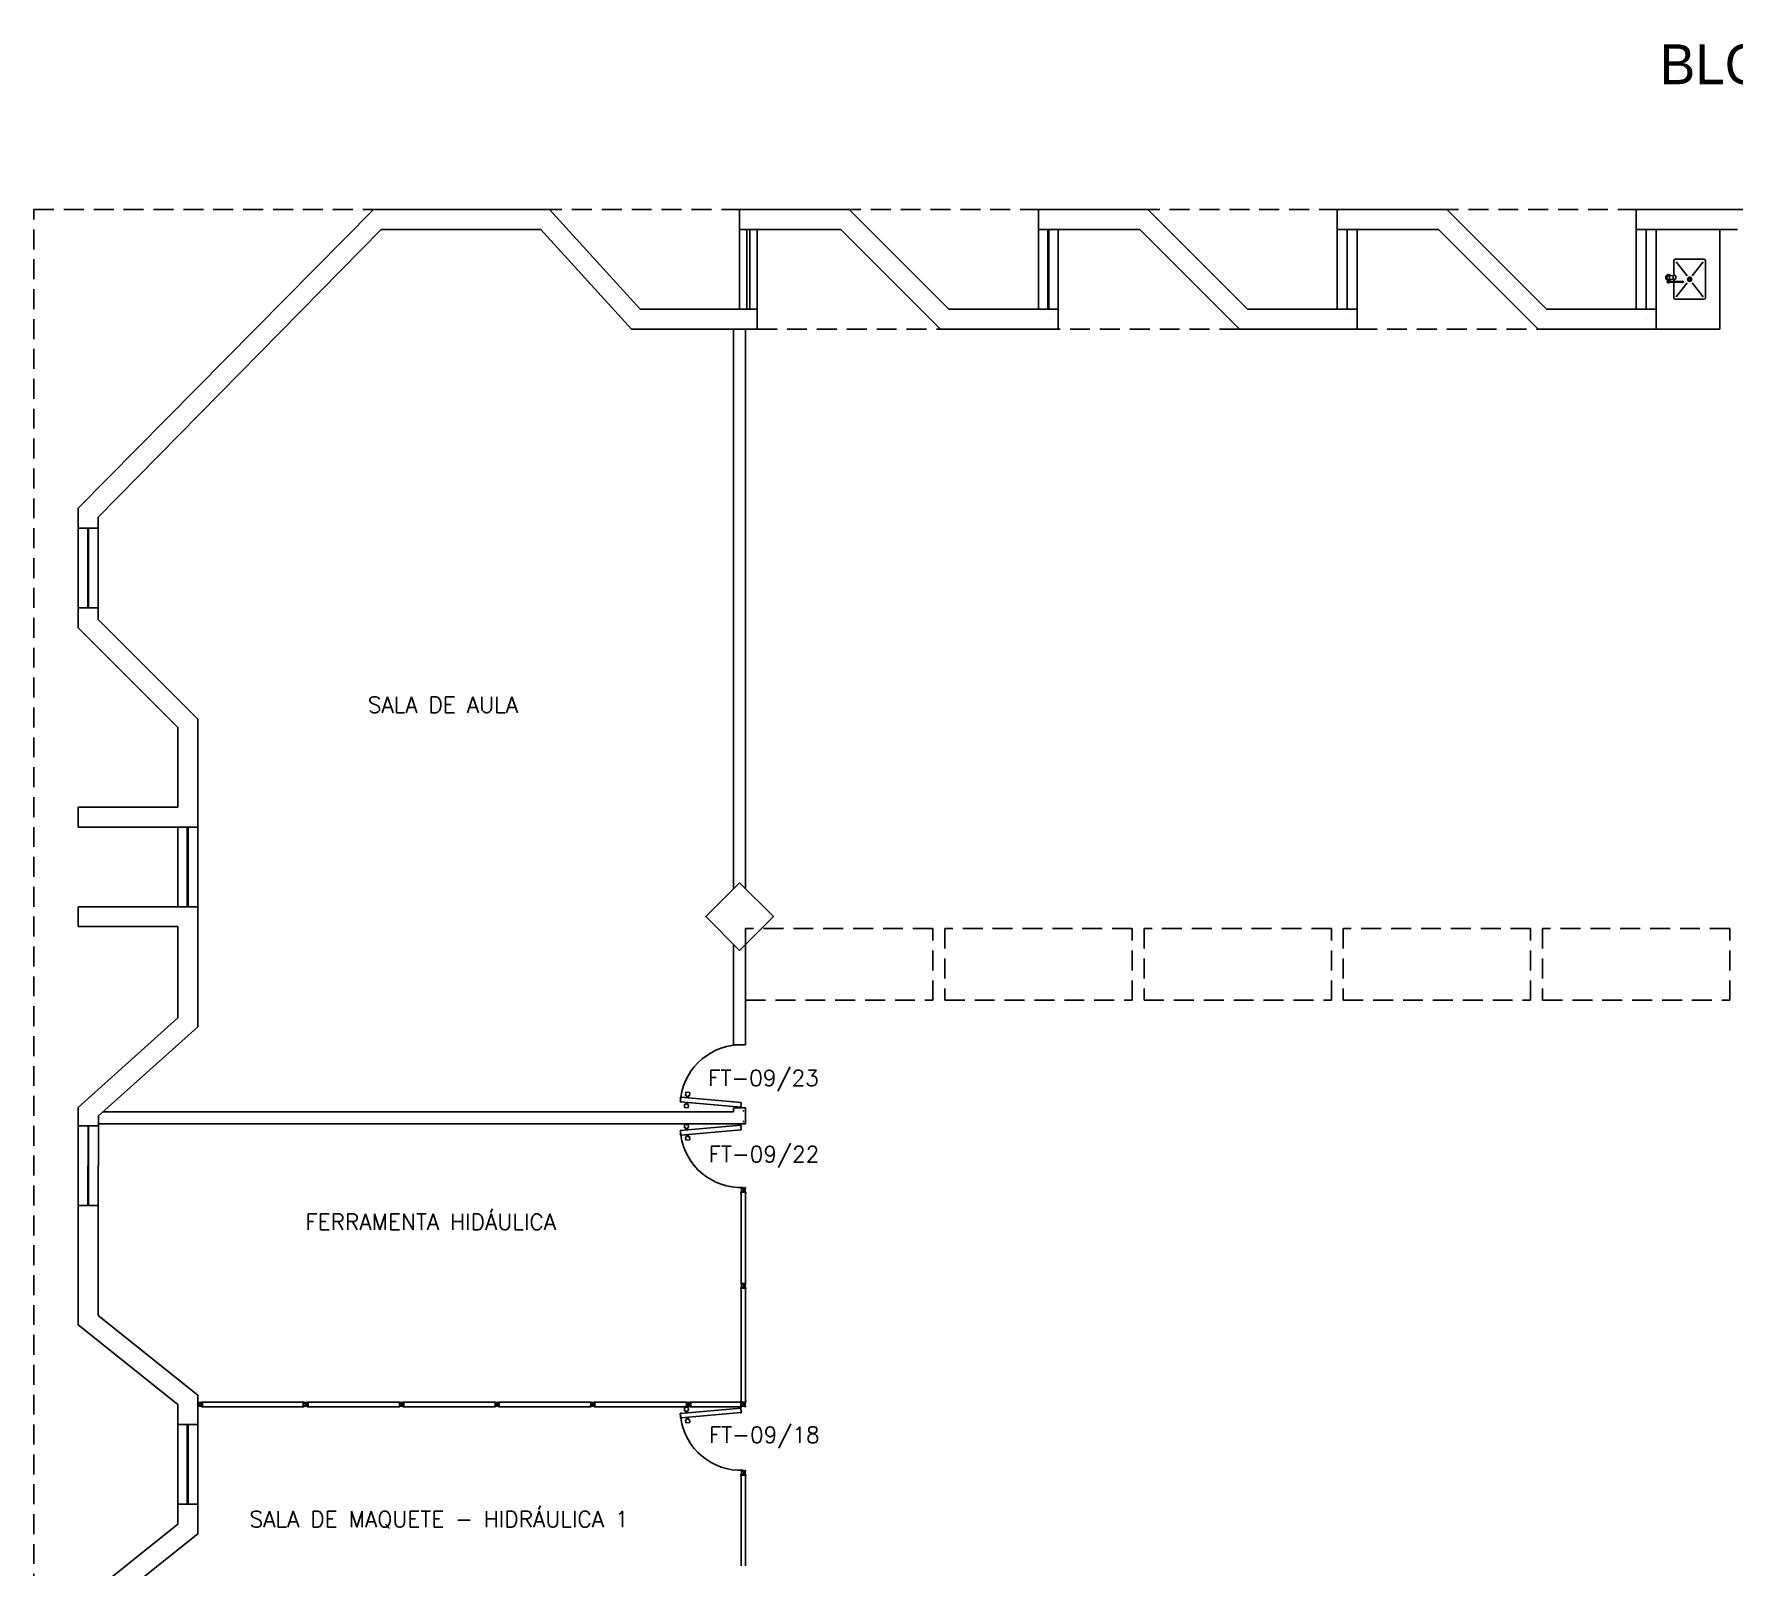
# Model space of a CAD drawing. Header units: centimetres. Extents: x -214 to 72, y 205 to 367.
# Drawn here: x -93.23 to -71.91, y 331.36 to 350.59 of the extents above; entities that cross this region are included whole.
import ezdxf

# ---------------------------------------------------------------- set-up
doc = ezdxf.new("R2010")
doc.units = ezdxf.units.CM
doc.header["$MEASUREMENT"] = 0
doc.linetypes.add('HIDDEN', pattern=[0.375, 0.25, -0.125])
doc.layers.get('0').update_dxf_attribs({"linetype": 'CONTINUOUS'})
for name, color, linetype in [('ALV', 2, 'CONTINUOUS'), ('DIV', 2, 'CONTINUOUS'), ('ENDEREÇO NOVO', 2, 'CONTINUOUS'), ('ESQ', 1, 'CONTINUOUS'), ('ESTRUT', 3, 'CONTINUOUS'), ('PEÇAS', 1, 'CONTINUOUS'), ('PROJEÇÃO', 1, 'HIDDEN'), ('TEXTO', 2, 'CONTINUOUS'), ('USO', 2, 'CONTINUOUS')]:
    doc.layers.add(name, color=color, linetype=linetype)
doc.styles.add('UNB-100', font='simplex.shx', dxfattribs={"height": 0.2})

# ---------------------------------------------------------------- blocks, each defined once
blk = doc.blocks.new('PLXD')
at = {"color": 1}
for p, q in [((-0.194, 0.727), (-0.233, 0.723)), ((-0.229, 0.673), (-0.233, 0.723)), ((-0.189, 0.677), (-0.229, 0.673)), ((-0.192, 0.712), (-0.194, 0.727)), ((-0.164, 0.714), (-0.192, 0.712)), ((-0.162, 0.694), (-0.19, 0.692)), ((-0.189, 0.677), (-0.19, 0.692)), ((-0.107, 0.719), (-0.079, 0.722)), ((-0.106, 0.7), (-0.077, 0.702)), ((-0.08, 0.737), (-0.041, 0.74)), ((-0.079, 0.722), (-0.08, 0.737)), ((-0.076, 0.687), (-0.077, 0.702)), ((-0.076, 0.687), (-0.036, 0.691)), ((-0.036, 0.691), (-0.041, 0.74))]:
    blk.add_line(p, q, dxfattribs=at)
at = {"color": 2}
for p, q in [((-0.172, 0.786), (-0.161, 0.787)), ((-0.172, 0.786), (-0.171, 0.772)), ((-0.169, 0.772), (-0.171, 0.772)), ((-0.17, 0.784), (-0.114, 0.789)), ((-0.17, 0.784), (-0.103, 0.028)), ((-0.159, 0.792), (-0.161, 0.792)), ((-0.161, 0.792), (-0.161, 0.787)), ((-0.159, 0.792), (-0.159, 0.787)), ((-0.159, 0.787), (-0.126, 0.79)), ((-0.124, 0.795), (-0.126, 0.795)), ((-0.126, 0.795), (-0.126, 0.79)), ((-0.124, 0.795), (-0.124, 0.79)), ((-0.124, 0.79), (-0.112, 0.791)), ((-0.114, 0.789), (-0.046, 0.033)), ((-0.112, 0.791), (-0.11, 0.777)), ((-0.11, 0.777), (-0.112, 0.777)), ((-0.105, 0.026), (-0.106, 0.04)), ((-0.104, 0.04), (-0.106, 0.04)), ((-0.105, 0.026), (-0.093, 0.027)), ((-0.103, 0.028), (-0.046, 0.033)), ((-0.092, 0.022), (-0.093, 0.027)), ((-0.09, 0.022), (-0.092, 0.022)), ((-0.091, 0.027), (-0.058, 0.03)), ((-0.09, 0.022), (-0.091, 0.027)), ((-0.057, 0.025), (-0.058, 0.03)), ((-0.055, 0.025), (-0.057, 0.025)), ((-0.056, 0.03), (-0.044, 0.031)), ((-0.055, 0.025), (-0.056, 0.03)), ((-0.045, 0.045), (-0.047, 0.045)), ((-0.044, 0.031), (-0.045, 0.045)), ((-0.008, 0), (0.006, 0)), ((0, 0.007), (0, -0.006))]:
    blk.add_line(p, q, dxfattribs=at)
at = {"color": 1}
blk.add_arc((-0.064, 0.029), 0.764, 98.125, 182.1419, dxfattribs=at)
blk = doc.blocks.new('MTDIV')
for p, q in [((-0.0285, 0.0185), (-0.0285, 0.0285)), ((-0.0185, 0.0285), (-0.0285, 0.0285)), ((-0.0265, 0.0185), (-0.0285, 0.0185)), ((-0.0265, 0.0235), (-0.0265, 0.0265)), ((-0.0265, 0.0265), (-0.0185, 0.0265)), ((-0.0265, 0.0235), (0.0265, 0.0235)), ((-0.0215, 0.0235), (-0.0265, 0.0235)), ((-0.0265, 0.0185), (-0.0265, 0.0215)), ((-0.0265, 0.0215), (-0.0235, 0.0215)), ((-0.0235, 0.0215), (-0.0235, -0.0215)), ((-0.0215, 0.0235), (-0.0215, 0.0215)), ((-0.0215, 0.0215), (0.0215, 0.0215)), ((-0.0215, 0.0195), (0.0195, 0.0195)), ((-0.0215, 0.0195), (-0.0215, -0.0195)), ((-0.0185, 0.0265), (-0.0185, 0.0285)), ((-0.0049, 0), (0.0049, 0)), ((0, -0.0049), (0, 0.0049)), ((0.0195, 0.0095), (0.0115, 0.0095)), ((0.0115, 0.0095), (0.0115, 0.0075)), ((0.0215, 0.0075), (0.0115, 0.0075)), ((0.0135, 0.0075), (0.0135, 0.0055)), ((0.0215, 0.0055), (0.0135, 0.0055)), ((0.0185, 0.0265), (0.0185, 0.0285)), ((0.0185, 0.0285), (0.0285, 0.0285)), ((0.0185, 0.0265), (0.0265, 0.0265)), ((0.0195, 0.0195), (0.0195, 0.0095)), ((0.0215, 0.0235), (0.0215, 0.0075)), ((0.0215, 0.0235), (0.0265, 0.0235)), ((0.0215, 0.0055), (0.0215, -0.0055)), ((0.0235, 0.0215), (0.0235, -0.0215)), ((0.0265, 0.0215), (0.0235, 0.0215)), ((0.0265, 0.0235), (0.0265, 0.0265)), ((0.0265, 0.0185), (0.0265, 0.0215)), ((0.0265, 0.0185), (0.0285, 0.0185)), ((0.0285, 0.0185), (0.0285, 0.0285)), ((-0.0285, -0.0185), (-0.0285, -0.0285)), ((-0.0285, -0.0185), (-0.0265, -0.0185)), ((-0.0185, -0.0285), (-0.0285, -0.0285)), ((-0.0265, -0.0185), (-0.0265, -0.0215)), ((-0.0265, -0.0215), (-0.0235, -0.0215)), ((0.0265, -0.0235), (-0.0265, -0.0235)), ((-0.0265, -0.0235), (-0.0265, -0.0265)), ((-0.0215, -0.0235), (-0.0265, -0.0235)), ((-0.0185, -0.0265), (-0.0265, -0.0265)), ((-0.0215, -0.0195), (0.0195, -0.0195)), ((-0.0215, -0.0215), (0.0215, -0.0215)), ((-0.0215, -0.0215), (-0.0215, -0.0235)), ((-0.0185, -0.0265), (-0.0185, -0.0285)), ((0.0215, -0.0075), (0.0115, -0.0075)), ((0.0115, -0.0075), (0.0115, -0.0095)), ((0.0195, -0.0095), (0.0115, -0.0095)), ((0.0215, -0.0055), (0.0135, -0.0055)), ((0.0135, -0.0055), (0.0135, -0.0075)), ((0.0185, -0.0265), (0.0185, -0.0285)), ((0.0265, -0.0265), (0.0185, -0.0265)), ((0.0185, -0.0285), (0.0285, -0.0285)), ((0.0195, -0.0095), (0.0195, -0.0195)), ((0.0215, -0.0075), (0.0215, -0.0235)), ((0.0215, -0.0235), (0.0265, -0.0235)), ((0.0265, -0.0215), (0.0235, -0.0215)), ((0.0265, -0.0185), (0.0265, -0.0215)), ((0.0285, -0.0185), (0.0265, -0.0185)), ((0.0265, -0.0235), (0.0265, -0.0265)), ((0.0285, -0.0185), (0.0285, -0.0285))]:
    blk.add_line(p, q)
blk = doc.blocks.new('DIV12')
for p, q in [((-0.005, 0), (0.005, 0)), ((0, -0.005), (0, 0.005)), ((0.024, 0.018), (0.028, 0.018)), ((0.024, 0.018), (0.024, 0.016)), ((0.024, 0.016), (0.028, 0.016)), ((0.028, 0.03), (0.043, 0.03)), ((0.028, 0.018), (0.028, 0.03)), ((0.028, -0.017), (0.028, 0.016)), ((0.03, 0.028), (1.169, 0.028)), ((0.03, -0.029), (0.03, 0.028)), ((0.043, 0.03), (0.043, 0.028)), ((0.024, -0.017), (0.028, -0.017)), ((0.024, -0.017), (0.024, -0.019)), ((0.024, -0.019), (0.028, -0.019)), ((0.028, -0.031), (0.028, -0.019)), ((0.028, -0.031), (0.043, -0.031)), ((0.03, -0.029), (1.169, -0.029)), ((0.043, -0.029), (0.043, -0.031))]:
    blk.add_line(p, q)
blk = doc.blocks.new('INOXA1-P')
for p, q in [((0.12, 0.23), (0.12, 0.047)), ((0.22, 0.25), (0.14, 0.25)), ((0.15, 0.22), (0.287, 0.043)), ((0.5, 0.25), (0.22, 0.25)), ((0.353, 0.043), (0.49, 0.22)), ((0.52, 0.23), (0.52, -0.23)), ((0.043, 0.008), (0.043, -0.022)), ((0.062, 0.04), (0.071, 0.04)), ((0.131, 0.048), (0.076, 0.043)), ((0.131, -0.002), (0.076, 0.003)), ((0.22, -0.027), (0.054, -0.027)), ((0.22, -0.037), (0.054, -0.037)), ((0.063, -0.003), (0.063, -0.021)), ((0.12, -0.001), (0.12, -0.027)), ((0.12, -0.037), (0.12, -0.23)), ((0.15, -0.22), (0.287, -0.043)), ((0.231, -0.027), (0.22, -0.027)), ((0.231, -0.037), (0.22, -0.037)), ((0.353, -0.043), (0.49, -0.22)), ((0.22, -0.25), (0.14, -0.25)), ((0.5, -0.25), (0.22, -0.25))]:
    blk.add_line(p, q)
blk.add_lwpolyline([(0.076, 0.003), (0.072, 0.004), (0.069, 0.009), (0.067, 0.015), (0.066, 0.023), (0.067, 0.031), (0.069, 0.037), (0.072, 0.042), (0.076, 0.043)])
blk.add_lwpolyline([(0.131, 0.048), (0.137, 0.046), (0.143, 0.041), (0.147, 0.033), (0.148, 0.023), (0.147, 0.013), (0.143, 0.006), (0.137, 0), (0.131, -0.002), (0.125, 0), (0.119, 0.006), (0.115, 0.013), (0.114, 0.023), (0.115, 0.033), (0.119, 0.041), (0.125, 0.046)], close=True)
for radius in [0.0266, 0.0163]:
    blk.add_circle((0.32, 0), radius)
for centre, radius, start, end in [((0.14, 0.23), 0.02, 90, 180), ((0.5, 0.23), 0.02, 360, 90), ((0.054, 0.023), 0.0349, 36.1705, 252.2568), ((0.054, 0.023), 0.0189, 62.7367, 235.7375), ((0.073, -0.003), 0.01, 102.8285, 180), ((0.054, 0.023), 0.0349, 285.5373, 323.9987), ((0.054, -0.032), 0.0145, 20.161, 339.839), ((0.054, -0.032), 0.005, 90.0037, 269.9963), ((0.231, -0.032), 0.00738, 222.6559, 137.3441), ((0.231, -0.032), 0.005, 269.9935, 90.0065), ((0.14, -0.23), 0.02, 180, 270), ((0.5, -0.23), 0.02, 270, 360)]:
    blk.add_arc(centre, radius, start, end)

msp = doc.modelspace()

# ---------------------------------------------------------------- linework, layer by layer
at = {"layer": 'ALV'}
for p, q in [((-92.677, 344.634), (-88.97, 348.384)), ((-86.761, 348.384), (-88.97, 348.384)), ((-86.761, 348.384), (-85.625, 347.134)), ((-84.378, 348.384), (-83.003, 348.384)), ((-84.378, 348.134), (-84.378, 348.384)), ((-83.003, 348.384), (-81.753, 347.134)), ((-80.628, 348.384), (-79.253, 348.384)), ((-80.628, 348.134), (-80.628, 348.384)), ((-79.253, 348.384), (-78.003, 347.134)), ((-76.878, 348.384), (-75.503, 348.384)), ((-76.878, 348.134), (-76.878, 348.384)), ((-75.503, 348.384), (-74.253, 347.134)), ((-73.128, 348.134), (-73.128, 348.384)), ((-73.128, 348.384), (-71.753, 348.384)), ((-88.874, 348.134), (-92.427, 344.523)), ((-86.872, 348.134), (-88.874, 348.134)), ((-86.872, 348.134), (-85.735, 346.884)), ((-84.378, 348.134), (-83.106, 348.134)), ((-83.106, 348.134), (-81.856, 346.884)), ((-80.628, 348.134), (-79.356, 348.134)), ((-79.356, 348.134), (-78.106, 346.884)), ((-76.878, 348.134), (-75.606, 348.134)), ((-75.606, 348.134), (-74.356, 346.884)), ((-73.128, 348.134), (-71.856, 348.134)), ((-84.157, 347.134), (-85.625, 347.134)), ((-84.157, 347.134), (-84.157, 346.884)), ((-81.753, 347.134), (-80.378, 347.134)), ((-80.378, 346.884), (-80.378, 347.134)), ((-78.003, 347.134), (-76.628, 347.134)), ((-76.628, 346.884), (-76.628, 347.134)), ((-74.253, 347.134), (-72.878, 347.134)), ((-72.878, 346.884), (-72.878, 347.134)), ((-84.157, 346.884), (-85.735, 346.884)), ((-84.452, 339.858), (-84.452, 346.884)), ((-84.302, 339.858), (-84.302, 346.884)), ((-81.856, 346.884), (-80.378, 346.884)), ((-80.503, 347.009), (-80.503, 347.009)), ((-78.106, 346.884), (-76.628, 346.884)), ((-76.753, 347.009), (-76.753, 347.009)), ((-74.356, 346.884), (-72.878, 346.884)), ((-73.003, 347.009), (-73.003, 347.009)), ((-92.677, 344.384), (-92.677, 344.634)), ((-92.427, 344.384), (-92.427, 344.523)), ((-92.427, 344.384), (-92.677, 344.384)), ((-92.427, 343.384), (-92.677, 343.384)), ((-92.677, 343.134), (-92.677, 343.384)), ((-92.427, 343.238), (-92.427, 343.384)), ((-91.427, 341.884), (-92.677, 343.134)), ((-91.177, 341.988), (-92.427, 343.238)), ((-91.177, 340.634), (-91.177, 341.988)), ((-91.427, 340.884), (-91.427, 341.884)), ((-91.427, 340.884), (-92.677, 340.884)), ((-92.677, 340.634), (-92.677, 340.884)), ((-91.177, 340.634), (-92.677, 340.634)), ((-91.177, 339.634), (-92.677, 339.634)), ((-92.677, 339.384), (-92.677, 339.634)), ((-92.677, 339.384), (-92.677, 339.634)), ((-91.177, 338.126), (-91.177, 339.634)), ((-91.427, 339.384), (-92.677, 339.384)), ((-91.427, 338.238), (-91.427, 339.384)), ((-84.452, 337.9), (-84.452, 339.16)), ((-84.302, 337.9), (-84.302, 339.16)), ((-92.677, 337.115), (-91.427, 338.238)), ((-92.42, 337.009), (-91.177, 338.126)), ((-84.452, 337.9), (-84.302, 337.9)), ((-92.677, 336.884), (-92.677, 337.115)), ((-84.452, 337.058), (-84.452, 337.111)), ((-84.452, 337.111), (-84.302, 337.111)), ((-84.302, 336.908), (-84.302, 337.111)), ((-92.42, 336.884), (-92.677, 336.884)), ((-92.42, 337.009), (-92.42, 336.884)), ((-92.42, 336.908), (-84.302, 336.908)), ((-92.366, 337.058), (-84.452, 337.058)), ((-92.427, 335.884), (-92.677, 335.884)), ((-92.677, 335.884), (-92.677, 334.384)), ((-92.427, 335.884), (-92.427, 334.504)), ((-92.427, 334.504), (-91.177, 333.504)), ((-92.677, 334.384), (-91.427, 333.384)), ((-91.177, 333.504), (-91.177, 333.134)), ((-91.427, 333.384), (-91.427, 333.134)), ((-91.177, 333.134), (-91.427, 333.134)), ((-91.177, 332.134), (-91.427, 332.134)), ((-91.427, 332.134), (-91.427, 331.884)), ((-91.177, 332.134), (-91.177, 331.764)), ((-92.677, 330.884), (-91.427, 331.884)), ((-92.427, 330.764), (-91.177, 331.764))]:
    msp.add_line(p, q, dxfattribs=at)
at = {"layer": 'DIV'}
for p, q in [((-84.361, 334.85), (-84.361, 334.836)), ((-84.361, 334.85), (-84.349, 334.85)), ((-84.359, 334.836), (-84.361, 334.836)), ((-84.359, 334.848), (-84.359, 333.417)), ((-84.359, 334.848), (-84.302, 334.848)), ((-84.349, 334.855), (-84.349, 334.85)), ((-84.347, 334.855), (-84.349, 334.855)), ((-84.347, 334.855), (-84.347, 334.85)), ((-84.347, 334.85), (-84.314, 334.85)), ((-84.335, 334.879), (-84.325, 334.879)), ((-84.33, 334.884), (-84.33, 334.874)), ((-84.314, 334.855), (-84.314, 334.85)), ((-84.312, 334.855), (-84.314, 334.855)), ((-84.312, 334.855), (-84.312, 334.85)), ((-84.312, 334.85), (-84.3, 334.85)), ((-84.302, 334.848), (-84.302, 333.417)), ((-84.3, 334.836), (-84.302, 334.836)), ((-84.3, 334.85), (-84.3, 334.836)), ((-91.153, 333.387), (-91.143, 333.387)), ((-91.148, 333.382), (-91.148, 333.392)), ((-91.124, 333.405), (-91.119, 333.405)), ((-91.124, 333.405), (-91.124, 333.403)), ((-91.124, 333.403), (-91.119, 333.403)), ((-91.124, 333.37), (-91.119, 333.37)), ((-91.124, 333.37), (-91.124, 333.368)), ((-91.124, 333.368), (-91.119, 333.368)), ((-91.119, 333.417), (-91.105, 333.417)), ((-91.119, 333.405), (-91.119, 333.417)), ((-91.119, 333.37), (-91.119, 333.403)), ((-91.119, 333.356), (-91.119, 333.368)), ((-91.119, 333.356), (-91.105, 333.356)), ((-91.117, 333.415), (-89.852, 333.415)), ((-91.117, 333.358), (-91.117, 333.415)), ((-91.117, 333.358), (-89.852, 333.358)), ((-91.105, 333.417), (-91.105, 333.415)), ((-91.105, 333.358), (-91.105, 333.356)), ((-89.865, 333.417), (-89.865, 333.415)), ((-89.85, 333.417), (-89.865, 333.417)), ((-89.865, 333.358), (-89.865, 333.356)), ((-89.85, 333.356), (-89.865, 333.356)), ((-89.852, 333.358), (-89.852, 333.415)), ((-89.85, 333.405), (-89.85, 333.417)), ((-89.845, 333.405), (-89.85, 333.405)), ((-89.845, 333.403), (-89.85, 333.403)), ((-89.85, 333.37), (-89.85, 333.403)), ((-89.845, 333.37), (-89.85, 333.37)), ((-89.845, 333.368), (-89.85, 333.368)), ((-89.85, 333.356), (-89.85, 333.368)), ((-89.845, 333.405), (-89.845, 333.403)), ((-89.845, 333.37), (-89.845, 333.368)), ((-89.827, 333.387), (-89.817, 333.387)), ((-89.822, 333.382), (-89.822, 333.392)), ((-85.027, 333.387), (-85.017, 333.387)), ((-85.022, 333.382), (-85.022, 333.392)), ((-84.998, 333.405), (-84.993, 333.405)), ((-84.998, 333.405), (-84.998, 333.403)), ((-84.998, 333.403), (-84.993, 333.403)), ((-84.998, 333.37), (-84.993, 333.37)), ((-84.998, 333.37), (-84.998, 333.368)), ((-84.998, 333.368), (-84.993, 333.368)), ((-84.993, 333.417), (-84.979, 333.417)), ((-84.993, 333.405), (-84.993, 333.417)), ((-84.993, 333.37), (-84.993, 333.403)), ((-84.993, 333.356), (-84.993, 333.368)), ((-84.993, 333.356), (-84.979, 333.356)), ((-84.991, 333.415), (-84.361, 333.415)), ((-84.991, 333.358), (-84.991, 333.415)), ((-84.991, 333.358), (-84.361, 333.358)), ((-84.979, 333.417), (-84.979, 333.415)), ((-84.979, 333.358), (-84.979, 333.356)), ((-84.373, 333.417), (-84.373, 333.415)), ((-84.359, 333.417), (-84.373, 333.417)), ((-84.373, 333.358), (-84.373, 333.356)), ((-84.359, 333.356), (-84.373, 333.356)), ((-84.359, 333.43), (-84.361, 333.43)), ((-84.361, 333.415), (-84.361, 333.43)), ((-84.361, 333.415), (-84.349, 333.415)), ((-84.361, 333.358), (-84.361, 333.415)), ((-84.359, 333.417), (-84.302, 333.417)), ((-84.359, 333.405), (-84.359, 333.417)), ((-84.354, 333.405), (-84.359, 333.405)), ((-84.354, 333.403), (-84.359, 333.403)), ((-84.359, 333.37), (-84.359, 333.403)), ((-84.354, 333.37), (-84.359, 333.37)), ((-84.354, 333.368), (-84.359, 333.368)), ((-84.359, 333.356), (-84.359, 333.368)), ((-84.354, 333.405), (-84.354, 333.403)), ((-84.354, 333.37), (-84.354, 333.368)), ((-84.349, 333.41), (-84.349, 333.415)), ((-84.347, 333.41), (-84.349, 333.41)), ((-84.347, 333.415), (-84.314, 333.415)), ((-84.347, 333.41), (-84.347, 333.415)), ((-84.335, 333.387), (-84.325, 333.387)), ((-84.335, 333.387), (-84.325, 333.387)), ((-84.33, 333.392), (-84.33, 333.382)), ((-84.33, 333.382), (-84.33, 333.392)), ((-84.314, 333.41), (-84.314, 333.415)), ((-84.312, 333.41), (-84.314, 333.41)), ((-84.312, 333.415), (-84.3, 333.415)), ((-84.312, 333.41), (-84.312, 333.415)), ((-84.3, 333.43), (-84.302, 333.43)), ((-84.3, 333.415), (-84.3, 333.43))]:
    msp.add_line(p, q, dxfattribs=at)
at = {"layer": 'ESQ'}
for p, q in [((-84.378, 348.134), (-84.378, 347.138)), ((-84.287, 347.134), (-84.287, 348.132)), ((-84.248, 348.134), (-84.248, 347.138)), ((-84.157, 347.134), (-84.157, 348.132)), ((-80.628, 348.134), (-80.628, 347.134)), ((-80.508, 347.134), (-80.508, 348.134)), ((-80.498, 348.134), (-80.498, 347.134)), ((-80.378, 347.134), (-80.378, 348.134)), ((-76.878, 348.134), (-76.878, 347.134)), ((-76.753, 347.134), (-76.753, 348.134)), ((-76.628, 347.134), (-76.628, 348.134)), ((-73.128, 348.134), (-73.128, 347.134)), ((-73.003, 347.134), (-73.003, 348.134)), ((-72.878, 347.134), (-72.878, 348.134)), ((-92.677, 344.384), (-92.677, 343.384)), ((-92.557, 344.384), (-92.557, 343.384)), ((-92.547, 344.384), (-92.547, 343.384)), ((-92.427, 344.384), (-92.427, 343.384)), ((-91.427, 340.634), (-91.427, 339.634)), ((-91.307, 340.634), (-91.307, 339.634)), ((-91.297, 340.634), (-91.297, 339.634)), ((-91.297, 340.634), (-91.297, 339.634)), ((-91.177, 340.634), (-91.177, 339.634)), ((-92.677, 335.884), (-92.677, 336.884)), ((-92.557, 335.885), (-92.55, 336.885)), ((-92.547, 335.884), (-92.547, 336.884)), ((-92.427, 335.884), (-92.42, 336.884)), ((-91.427, 333.134), (-91.427, 332.134)), ((-91.307, 333.134), (-91.307, 332.134)), ((-91.297, 333.134), (-91.297, 332.134)), ((-91.177, 333.134), (-91.177, 332.134))]:
    msp.add_line(p, q, dxfattribs=at)
at = {"layer": 'ESTRUT'}
msp.add_lwpolyline([(-84.377, 339.085), (-83.953, 339.509), (-84.377, 339.933), (-84.801, 339.509)], close=True, dxfattribs=at)
at = {"layer": 'PEÇAS', "linetype": 'Continuous'}
for q in [(-72.078, 348.134), (-72.878, 346.884)]:
    msp.add_line((-72.078, 346.884), q, dxfattribs=at)
at = {"layer": 'PROJEÇÃO'}
for p, q in [((-84.157, 346.884), (-81.856, 346.884)), ((-78.106, 346.884), (-80.378, 346.884)), ((-76.628, 346.884), (-74.356, 346.884))]:
    msp.add_line(p, q, dxfattribs=at)
for points in [[(-92.713, 312.538), (-89.638, 315.634), (-93.231, 315.634), (-93.231, 348.384), (-30.481, 348.384), (-30.481, 315.634), (-86.575, 315.634), (-83.513, 312.538), (-83.513, 312.338), (-92.713, 312.338)], [(-84.302, 338.459), (-81.952, 338.459), (-81.952, 339.359), (-84.302, 339.359)], [(-81.802, 338.459), (-79.452, 338.459), (-79.452, 339.359), (-81.802, 339.359)], [(-79.302, 338.459), (-76.952, 338.459), (-76.952, 339.359), (-79.302, 339.359)], [(-76.802, 338.459), (-74.452, 338.459), (-74.452, 339.359), (-76.802, 339.359)], [(-74.302, 338.459), (-71.952, 338.459), (-71.952, 339.359), (-74.302, 339.359)]]:
    msp.add_lwpolyline(points, close=True, dxfattribs=at)

# ---------------------------------------------------------------- block references
at = {"layer": 'DIV', "xscale": -1, "rotation": 90}
msp.add_blockref('PLXD', (-84.33, 337.072), dxfattribs=at)
at = {"layer": 'DIV'}
for name, p, rotation in [('PLXD', (-84.33, 336.937), 90), ('DIV12', (-84.33, 336.079), 270.0000000000375), ('PLXD', (-84.33, 333.387), 90), ('DIV12', (-84.33, 332.529), 270.0000000000375)]:
    msp.add_blockref(name, p, dxfattribs=dict(at, rotation=rotation))
for name, p in [('MTDIV', (-84.33, 336.079)), ('MTDIV', (-84.33, 334.879)), ('MTDIV', (-91.148, 333.387)), ('MTDIV', (-89.822, 333.387)), ('DIV12', (-89.822, 333.387)), ('MTDIV', (-88.622, 333.387)), ('DIV12', (-88.622, 333.387)), ('MTDIV', (-87.422, 333.387)), ('DIV12', (-87.422, 333.387)), ('DIV12', (-86.222, 333.387)), ('MTDIV', (-85.022, 333.387)), ('MTDIV', (-84.33, 333.387)), ('MTDIV', (-84.33, 332.529))]:
    msp.add_blockref(name, p, dxfattribs=at)
at = {"layer": 'DIV', "xscale": -1}
msp.add_blockref('MTDIV', (-86.222, 333.387), dxfattribs=at)
at = {"layer": 'PEÇAS', "linetype": 'Continuous'}
msp.add_blockref('INOXA1-P', (-72.776, 347.509), dxfattribs=at)

# ---------------------------------------------------------------- texts
at = {"layer": 'ENDEREÇO NOVO', "style": 'UNB-100'}
for s, p in [('FT-09/23', (-84.772, 337.384)), ('FT-09/22', (-84.765, 336.428)), ('FT-09/18', (-84.761, 332.905))]:
    msp.add_text(s, height=0.2, dxfattribs=at).set_placement(p)
at = {"layer": 'TEXTO', "style": 'UNB-100'}
for s, p in [('SALA DE AULA', (-89.043, 342.068)), ('FERRAMENTA HIDÁULICA', (-89.826, 335.577)), ('SALA DE MAQUETE - HIDRÁULICA 1', (-90.526, 331.847))]:
    msp.add_text(s, height=0.2, dxfattribs=at).set_placement(p)
at = {"layer": 'USO'}
msp.add_text('BLOCO F - LABORATÓRIO DE ENGENHARIA CIVIL - ENC', height=0.5, dxfattribs=at).set_placement((-72.832, 349.957))

doc.saveas('drawing.dxf')
